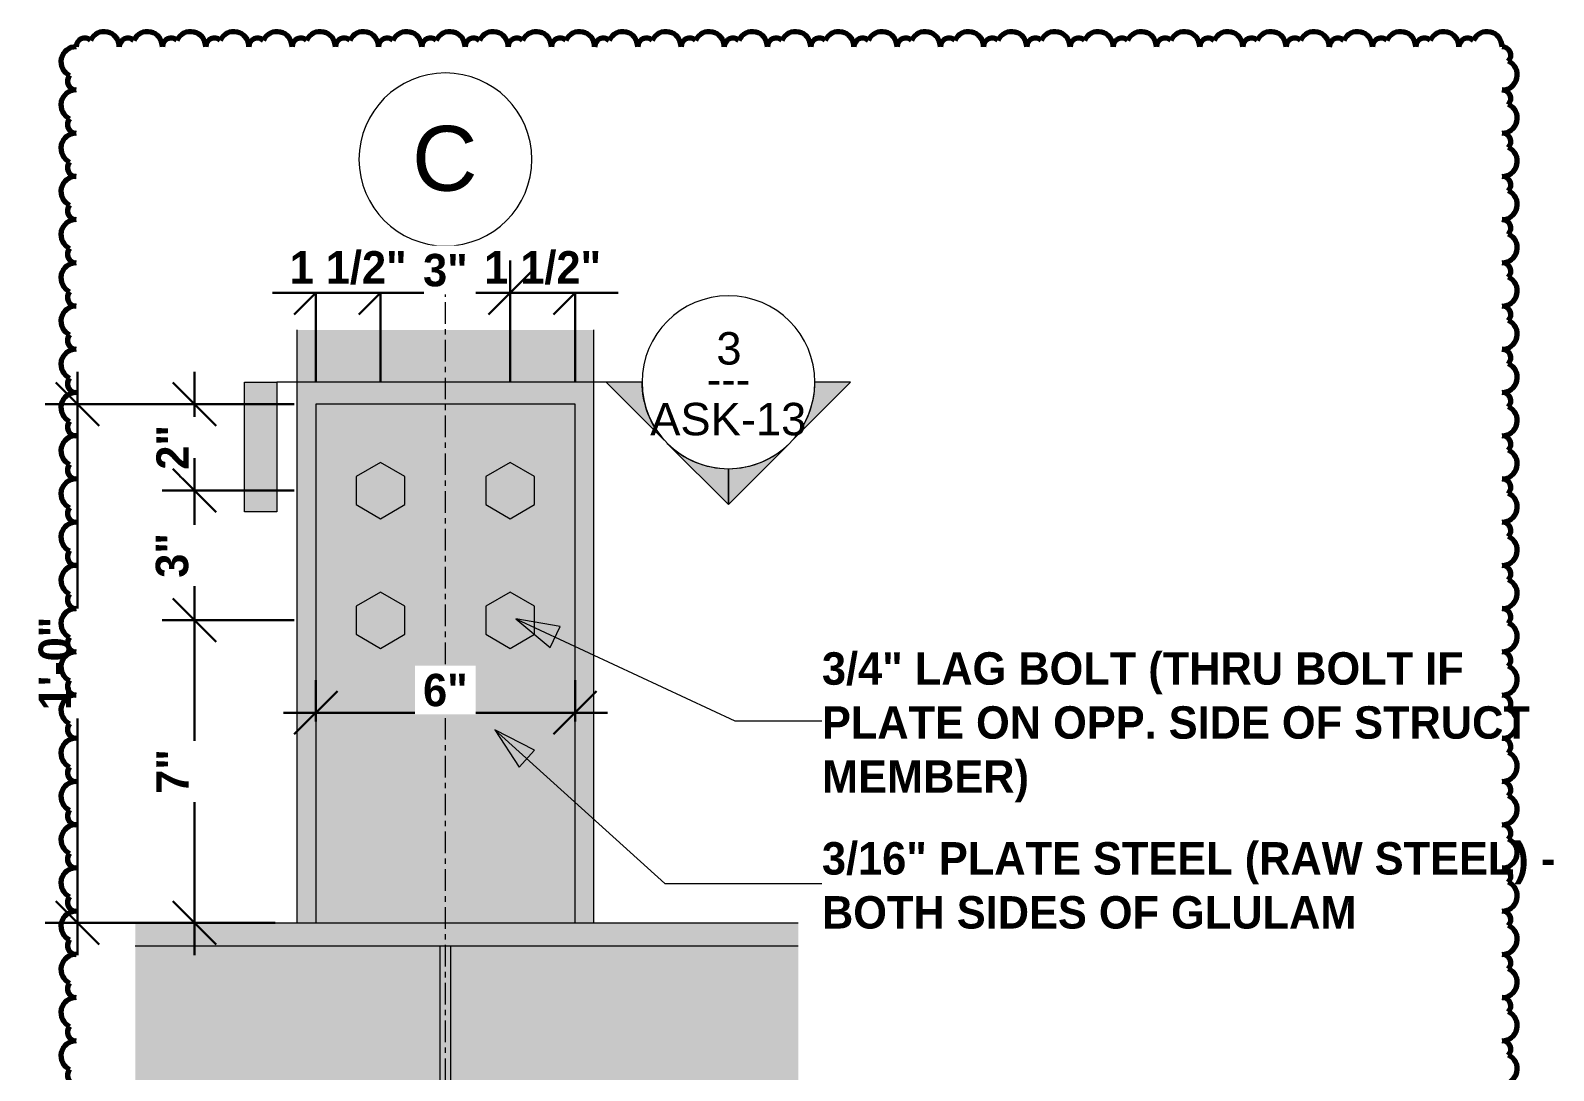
# Model space of a CAD drawing. Header units: inches. Extents: x 8394 to 8867, y -112 to 4471.
# Drawn here: x 8770.32 to 8805.56, y 12.71 to 36.77 of the extents above; entities that cross this region are included whole.
import ezdxf

# ---------------------------------------------------------------- set-up
doc = ezdxf.new("R2010")
doc.units = ezdxf.units.IN
doc.header["$MEASUREMENT"] = 0
doc.linetypes.add('Grid Line 1_2_', pattern=[0.875, 0.5, -0.125, 0.125, -0.125])
for name, color, linetype, lineweight in [('A-ANNO-DIMS-1', 211, 'Continuous', 30), ('A-GENM', 5, 'Continuous', 9), ('G-ANNO-REVC', 71, 'Continuous', 70), ('G-ANNO-SYMB', 111, 'Continuous', 9), ('G-ANNO-TEXT', 231, 'Continuous', 9), ('S-BEAM', 12, 'Continuous', 9), ('S-BEAM-2', 63, 'Continuous', 9), ('S-COLS', 52, 'Continuous', 9), ('S-COLS-1', 22, 'Continuous', 9), ('S-FSTN', 2, 'Continuous', 9), ('S-GRID-1', 1, 'Grid Line 1_2_', 9), ('S-GRID-IDEN', 1, 'Continuous', 9)]:
    doc.layers.add(name, color=color, linetype=linetype, lineweight=lineweight)
doc.styles.add('Arial_2', font='arial.ttf', dxfattribs={"height": 1.5})
doc.styles.add('Arial_3', font='arial.ttf', dxfattribs={"height": 0.75})
doc.styles.add('Century Gothic_1', font='ufonts.com_century-gothic.ttf', dxfattribs={"height": 0.75})
doc.styles.add('Century Gothic_B_1', font='GOTHICB.TTF', dxfattribs={"height": 0.75})
doc.dimstyles.new('OD__1_16__Tol___1', dxfattribs={"dimscale": 12, "dimtxt": 0.783126, "dimasz": 0.083333, "dimexe": 0.0625, "dimexo": 0.041667, "dimgap": 0.010417, "dimtad": 1, "dimdec": 4, "dimrnd": 0.0625, "dimzin": 3, "dimdsep": 46, "dimlunit": 4, "dimtxsty": 'Century Gothic_B_1', "dimblk1": 'OBLIQUE', "dimblk2": 'OBLIQUE', "dimsah": 1, "dimcen": 0.09, "dimdle": 0.0625, "dimazin": 0, "dimtfac": 1, "dimtdec": 4, "dimtix": 1, "dimtmove": 0, "dimatfit": 3, "dimfxl": 1, "dimtvp": 1, "dimtfill": 1, "dimfrac": 2, "dimtolj": 1, "dimtzin": 0, "dimlwd": 30, "dimlwe": 30, "dimarcsym": 2})

# ---------------------------------------------------------------- blocks, each defined once
blk = doc.blocks.new('W-Wide Flange - W10X39-2380522-STEEL CONNECTION PLATES - ELEVATION')
at = {"layer": 'S-BEAM-2'}
for points in [[(8431.132, 15.595), (8442.733, 15.595), (8442.733, 16.125), (8427.394, 16.125), (8427.394, 15.595)], [(8427.394, 6.205), (8442.733, 6.205), (8442.733, 6.735), (8427.394, 6.735)]]:
    blk.add_hatch(color=256, dxfattribs=at).paths.add_polyline_path(points, flags=0)
h = blk.add_hatch(color=256, dxfattribs=at)
h.paths.add_polyline_path([(8442.733, 6.735), (8442.733, 15.595), (8434.694, 15.595), (8434.694, 6.735), (8438.007, 6.735)], flags=0)
h.paths.add_polyline_path([(8431.132, 6.735), (8434.444, 6.735), (8434.444, 15.595), (8427.394, 15.595), (8427.394, 6.735)], flags=0)
at = {"layer": 'S-BEAM'}
for p, q in [((8427.394, 16.125), (8442.733, 16.125)), ((8427.394, 15.595), (8442.733, 15.595)), ((8427.394, 6.735), (8442.733, 6.735)), ((8427.394, 6.205), (8442.733, 6.205))]:
    blk.add_line(p, q, dxfattribs=at)
blk = doc.blocks.new('Structural Connections 1 - Structural Connections 1-2391324-STEEL CONNECTION PLATES - ELEVATION')
at = {"layer": 'S-FSTN'}
blk.add_hatch(color=256, dxfattribs=at).paths.add_polyline_path([(8434.444, 6.735), (8434.694, 6.735), (8434.694, 15.595), (8434.444, 15.595), (8434.444, 12.507)], flags=0)
for p, q in [((8434.444, 15.595), (8434.444, 6.735)), ((8434.694, 6.735), (8434.694, 15.595))]:
    blk.add_line(p, q, dxfattribs=at)
blk = doc.blocks.new('051200 - Structural Steel Framing - Shear Tab - 3-2402153-STEEL CONNECTION PLATES - ELEVATION')
at = {"layer": 'A-GENM'}
for points in [[(8433.069, 25.475), (8433.632, 25.8), (8433.632, 26.45), (8433.069, 26.775), (8432.507, 26.45), (8432.507, 25.8), (8433.014, 25.508)], [(8436.069, 25.475), (8436.632, 25.8), (8436.632, 26.45), (8436.069, 26.775), (8435.507, 26.45), (8435.507, 25.8), (8436.014, 25.508)], [(8433.069, 22.475), (8433.632, 22.8), (8433.632, 23.45), (8433.069, 23.775), (8432.507, 23.45), (8432.507, 22.8)], [(8436.069, 22.475), (8436.632, 22.8), (8436.632, 23.45), (8436.069, 23.775), (8435.507, 23.45), (8435.507, 22.8)]]:
    blk.add_hatch(color=256, dxfattribs=at).paths.add_polyline_path(points, flags=0)
at = {"layer": 'S-FSTN'}
h = blk.add_hatch(color=256, dxfattribs=at)
h.paths.add_polyline_path([(8437.569, 16.125), (8437.569, 28.125), (8431.569, 28.125), (8431.569, 16.125)], flags=0)
h.paths.add_polyline_path([(8433.069, 22.475), (8432.507, 22.8), (8432.507, 23.45), (8433.069, 23.775), (8433.632, 23.45), (8433.632, 22.8)], flags=0)
h.paths.add_polyline_path([(8436.069, 22.475), (8435.507, 22.8), (8435.507, 23.45), (8436.069, 23.775), (8436.632, 23.45), (8436.632, 22.8)], flags=0)
h.paths.add_polyline_path([(8433.069, 25.475), (8432.507, 25.8), (8432.507, 26.45), (8433.069, 26.775), (8433.632, 26.45), (8433.632, 25.8), (8433.125, 25.508)], flags=0)
h.paths.add_polyline_path([(8436.069, 25.475), (8435.507, 25.8), (8435.507, 26.45), (8436.069, 26.775), (8436.632, 26.45), (8436.632, 25.8), (8436.125, 25.508)], flags=0)
at = {"layer": 'A-GENM'}
for p, q in [((8433.069, 26.775), (8432.507, 26.45)), ((8432.507, 26.45), (8432.507, 25.8)), ((8433.632, 26.45), (8433.069, 26.775)), ((8433.632, 25.8), (8433.632, 26.45)), ((8436.069, 26.775), (8435.507, 26.45)), ((8435.507, 26.45), (8435.507, 25.8)), ((8436.632, 26.45), (8436.069, 26.775)), ((8436.632, 25.8), (8436.632, 26.45)), ((8432.507, 25.8), (8433.069, 25.475)), ((8433.069, 25.475), (8433.632, 25.8)), ((8435.507, 25.8), (8436.069, 25.475)), ((8436.069, 25.475), (8436.632, 25.8)), ((8433.069, 23.775), (8432.507, 23.45)), ((8433.632, 23.45), (8433.069, 23.775)), ((8436.069, 23.775), (8435.507, 23.45)), ((8436.632, 23.45), (8436.069, 23.775)), ((8432.507, 23.45), (8432.507, 22.8)), ((8433.632, 22.8), (8433.632, 23.45)), ((8435.507, 23.45), (8435.507, 22.8)), ((8436.632, 22.8), (8436.632, 23.45)), ((8432.507, 22.8), (8433.069, 22.475)), ((8433.069, 22.475), (8433.632, 22.8)), ((8435.507, 22.8), (8436.069, 22.475)), ((8436.069, 22.475), (8436.632, 22.8))]:
    blk.add_line(p, q, dxfattribs=at)
at = {"layer": 'S-FSTN'}
for p, q in [((8431.569, 28.125), (8431.569, 16.125)), ((8437.569, 28.125), (8431.569, 28.125)), ((8437.569, 16.125), (8437.569, 28.125))]:
    blk.add_line(p, q, dxfattribs=at)
blk = doc.blocks.new('Grid - Grid Head - Circle-50561-STEEL CONNECTION PLATES - ELEVATION')
at = {"layer": 'S-GRID-IDEN'}
for start, end in [(0, 180), (180, 360)]:
    blk.add_arc((8434.569, 33.789), 2, start, end, dxfattribs=at)
blk = doc.blocks.new('Section - 3_32_ x 3_8_-54337-STEEL CONNECTION PLATES - ELEVATION')
at = {"layer": 'G-ANNO-SYMB'}
blk.add_hatch(color=256, dxfattribs=at).paths.add_polyline_path([(8430.67, 25.632), (8430.67, 28.632), (8429.92, 28.632), (8429.92, 25.632)], flags=0)
for p, q in [((8429.92, 25.632), (8429.92, 28.632)), ((8429.92, 28.632), (8430.67, 28.632)), ((8430.67, 28.632), (8430.67, 25.632)), ((8430.67, 25.632), (8429.92, 25.632))]:
    blk.add_line(p, q, dxfattribs=at)
blk = doc.blocks.new('Section - Section Head - Filled-22785-STEEL CONNECTION PLATES - ELEVATION')
at = {"layer": 'G-ANNO-SYMB'}
h = blk.add_hatch(color=256, dxfattribs=at)
edge = h.paths.add_edge_path(flags=0)
edge.add_line((8439.63, 27.29), (8438.288, 28.632))
edge.add_line((8438.288, 28.632), (8439.114, 28.632))
edge.add_arc((8441.117, 28.632), 2.003, 180, 222.0784)
h = blk.add_hatch(color=256, dxfattribs=at)
edge = h.paths.add_edge_path(flags=0)
edge.add_arc((8441.117, 28.632), 2.003, 317.9216, 360)
edge.add_line((8443.119, 28.632), (8443.945, 28.632))
edge.add_line((8443.945, 28.632), (8442.603, 27.29))
h = blk.add_hatch(color=256, dxfattribs=at)
edge = h.paths.add_edge_path(flags=0)
edge.add_arc((8441.117, 28.632), 2, 225, 270)
edge.add_line((8441.117, 26.632), (8441.117, 25.804))
edge.add_line((8441.117, 25.804), (8439.702, 27.218))
h = blk.add_hatch(color=256, dxfattribs=at)
edge = h.paths.add_edge_path(flags=0)
edge.add_line((8442.531, 27.218), (8441.117, 25.804))
edge.add_line((8441.117, 25.804), (8441.117, 26.632))
edge.add_arc((8441.117, 28.632), 2, 270, 315)
for p, q in [((8439.114, 28.632), (8438.288, 28.632)), ((8438.288, 28.632), (8439.63, 27.29)), ((8442.603, 27.29), (8443.945, 28.632)), ((8443.945, 28.632), (8443.119, 28.632)), ((8439.702, 27.218), (8441.117, 25.804)), ((8441.117, 25.804), (8442.531, 27.218)), ((8441.117, 26.632), (8441.117, 25.804)), ((8441.117, 25.804), (8441.117, 26.632))]:
    blk.add_line(p, q, dxfattribs=at)
for centre, radius, start, end in [((8441.119, 28.632), 2, 360, 180), ((8441.117, 28.632), 2.003, 180, 222.0784), ((8441.119, 28.632), 2, 180, 360), ((8441.117, 28.632), 2.003, 317.9216, 360), ((8441.117, 28.632), 2, 225, 270), ((8441.117, 28.632), 2, 270, 315)]:
    blk.add_arc(centre, radius, start, end, dxfattribs=at)
blk = doc.blocks.new('_Oblique')
at = {"color": 0, "linetype": 'ByBlock', "lineweight": -2}
blk.add_line((-0.5, -0.5), (0.5, 0.5), dxfattribs=at)
blk = doc.blocks.new('DIMBLOCK7-STEEL CONNECTION PLATES - ELEVATION')
at = {"layer": 'A-ANNO-DIMS-1', "color": 0, "lineweight": 30, "transparency": 16777216}
for p, q in [((8774.113, 28.875), (8774.113, 25.375)), ((8776.417, 28.125), (8773.363, 28.125)), ((8776.417, 26.125), (8773.363, 26.125))]:
    blk.add_line(p, q, dxfattribs=at)
at = {"layer": 'Defpoints', "color": 0, "transparency": 16777216}
for p in [(8776.917, 28.125), (8774.113, 26.125), (8776.917, 26.125)]:
    blk.add_point(p, dxfattribs=at)
at = {"layer": 'A-ANNO-DIMS-1', "color": 0, "lineweight": 30, "transparency": 16777216}
for p, rotation in [((8774.113, 28.125), 90), ((8774.113, 26.125), 270)]:
    blk.add_blockref('_Oblique', p, dxfattribs=dict(at, rotation=rotation))
at = {"layer": 'A-ANNO-DIMS-1', "color": 0, "transparency": 16777216, "insert": (8773.604, 27.125), "char_height": 0.75, "attachment_point": 5, "rotation": 90, "style": 'Century Gothic_B_1', "bg_fill": 3, "box_fill_scale": 1.25, "bg_fill_color": 256, "bg_fill_true_color": 13158600, "bg_fill_transparency": 0}
blk.add_mtext('\\A1;2"', dxfattribs=at)
blk = doc.blocks.new('DIMBLOCK8-STEEL CONNECTION PLATES - ELEVATION')
at = {"layer": 'A-ANNO-DIMS-1', "color": 0, "lineweight": 30, "transparency": 16777216}
for p, q in [((8774.113, 26.875), (8774.113, 22.375)), ((8776.417, 26.125), (8773.363, 26.125)), ((8776.417, 23.125), (8773.363, 23.125))]:
    blk.add_line(p, q, dxfattribs=at)
at = {"layer": 'Defpoints', "color": 0, "transparency": 16777216}
for p in [(8776.917, 26.125), (8774.113, 23.125), (8776.917, 23.125)]:
    blk.add_point(p, dxfattribs=at)
at = {"layer": 'A-ANNO-DIMS-1', "color": 0, "lineweight": 30, "transparency": 16777216}
for p, rotation in [((8774.113, 26.125), 90), ((8774.113, 23.125), 270)]:
    blk.add_blockref('_Oblique', p, dxfattribs=dict(at, rotation=rotation))
at = {"layer": 'A-ANNO-DIMS-1', "color": 0, "transparency": 16777216, "insert": (8773.595, 24.625), "char_height": 0.75, "attachment_point": 5, "rotation": 90, "style": 'Century Gothic_B_1', "bg_fill": 3, "box_fill_scale": 1.25, "bg_fill_color": 256, "bg_fill_true_color": 13158600, "bg_fill_transparency": 0}
blk.add_mtext('\\A1;3"', dxfattribs=at)
blk = doc.blocks.new('DIMBLOCK9-STEEL CONNECTION PLATES - ELEVATION')
at = {"layer": 'A-ANNO-DIMS-1', "color": 0, "lineweight": 30, "transparency": 16777216}
for p, q in [((8774.113, 23.875), (8774.113, 15.375)), ((8776.417, 23.125), (8773.363, 23.125)), ((8775.98, 16.125), (8773.363, 16.125))]:
    blk.add_line(p, q, dxfattribs=at)
at = {"layer": 'Defpoints', "color": 0, "transparency": 16777216}
for p in [(8776.917, 23.125), (8774.113, 16.125), (8776.48, 16.125)]:
    blk.add_point(p, dxfattribs=at)
at = {"layer": 'A-ANNO-DIMS-1', "color": 0, "lineweight": 30, "transparency": 16777216}
for p, rotation in [((8774.113, 23.125), 90), ((8774.113, 16.125), 270)]:
    blk.add_blockref('_Oblique', p, dxfattribs=dict(at, rotation=rotation))
at = {"layer": 'A-ANNO-DIMS-1', "color": 0, "transparency": 16777216, "insert": (8773.604, 19.625), "char_height": 0.75, "attachment_point": 5, "rotation": 90, "style": 'Century Gothic_B_1', "bg_fill": 3, "box_fill_scale": 1.25, "bg_fill_color": 256, "bg_fill_true_color": 13158600, "bg_fill_transparency": 0}
blk.add_mtext('\\A1;7"', dxfattribs=at)
blk = doc.blocks.new('DIMBLOCK10-STEEL CONNECTION PLATES - ELEVATION')
at = {"layer": 'A-ANNO-DIMS-1', "color": 0, "lineweight": 30, "transparency": 16777216}
for p, q in [((8771.402, 28.875), (8771.402, 15.375)), ((8776.417, 28.125), (8770.652, 28.125)), ((8775.98, 16.125), (8770.652, 16.125))]:
    blk.add_line(p, q, dxfattribs=at)
at = {"layer": 'Defpoints', "color": 0, "transparency": 16777216}
for p in [(8776.917, 28.125), (8771.402, 16.125), (8776.48, 16.125)]:
    blk.add_point(p, dxfattribs=at)
at = {"layer": 'A-ANNO-DIMS-1', "color": 0, "lineweight": 30, "transparency": 16777216}
for p, rotation in [((8771.402, 28.125), 90), ((8771.402, 16.125), 270)]:
    blk.add_blockref('_Oblique', p, dxfattribs=dict(at, rotation=rotation))
at = {"layer": 'A-ANNO-DIMS-1', "color": 0, "transparency": 16777216, "insert": (8770.883, 22.125), "char_height": 0.75, "attachment_point": 5, "rotation": 90, "style": 'Century Gothic_B_1', "bg_fill": 3, "box_fill_scale": 1.25, "bg_fill_color": 256, "bg_fill_true_color": 13158600, "bg_fill_transparency": 0}
blk.add_mtext('\\A1;1\'-0"', dxfattribs=at)
blk = doc.blocks.new('DIMBLOCK11-STEEL CONNECTION PLATES - ELEVATION')
at = {"layer": 'A-ANNO-DIMS-1', "color": 0, "lineweight": 30, "transparency": 16777216}
for p, q in [((8781.417, 28.625), (8781.417, 31.452)), ((8782.917, 28.625), (8782.917, 31.452)), ((8781.417, 30.702), (8780.417, 30.702)), ((8782.917, 30.702), (8781.417, 30.702)), ((8782.917, 30.702), (8783.917, 30.702))]:
    blk.add_line(p, q, dxfattribs=at)
at = {"layer": 'Defpoints', "color": 0, "transparency": 16777216}
for p in [(8781.417, 28.125), (8782.917, 28.125)]:
    blk.add_point(p, dxfattribs=at)
at = {"layer": 'A-ANNO-DIMS-1', "color": 0, "lineweight": 30, "transparency": 16777216}
blk.add_blockref('_Oblique', (8781.417, 30.702), dxfattribs=at)
at = {"layer": 'A-ANNO-DIMS-1', "color": 0, "lineweight": 30, "transparency": 16777216, "rotation": 180}
blk.add_blockref('_Oblique', (8782.917, 30.702), dxfattribs=at)
at = {"layer": 'A-ANNO-DIMS-1', "color": 0, "transparency": 16777216, "insert": (8782.167, 31.279), "char_height": 0.75, "attachment_point": 5, "style": 'Century Gothic_B_1', "bg_fill": 3, "box_fill_scale": 1.25, "bg_fill_color": 256, "bg_fill_true_color": 13158600, "bg_fill_transparency": 0}
blk.add_mtext('\\A1;1 1/2"', dxfattribs=at)
at = {"layer": 'Defpoints', "color": 0, "transparency": 16777216}
blk.add_point((8781.417, 30.702), dxfattribs=at)
blk = doc.blocks.new('DIMBLOCK12-STEEL CONNECTION PLATES - ELEVATION')
at = {"layer": 'A-ANNO-DIMS-1', "color": 0, "lineweight": 30, "transparency": 16777216}
for p, q in [((8778.417, 28.625), (8778.417, 31.452)), ((8781.417, 28.625), (8781.417, 31.452)), ((8782.167, 30.702), (8777.667, 30.702))]:
    blk.add_line(p, q, dxfattribs=at)
at = {"layer": 'Defpoints', "color": 0, "transparency": 16777216}
for p in [(8778.417, 30.702), (8778.417, 28.125), (8781.417, 28.125)]:
    blk.add_point(p, dxfattribs=at)
at = {"layer": 'A-ANNO-DIMS-1', "color": 0, "lineweight": 30, "transparency": 16777216, "rotation": 180}
blk.add_blockref('_Oblique', (8778.417, 30.702), dxfattribs=at)
at = {"layer": 'A-ANNO-DIMS-1', "color": 0, "lineweight": 30, "transparency": 16777216}
blk.add_blockref('_Oblique', (8781.417, 30.702), dxfattribs=at)
at = {"layer": 'A-ANNO-DIMS-1', "color": 0, "transparency": 16777216, "insert": (8779.917, 31.221), "char_height": 0.75, "attachment_point": 5, "style": 'Century Gothic_B_1', "bg_fill": 3, "box_fill_scale": 1.25, "bg_fill_color": 256, "bg_fill_true_color": 13158600, "bg_fill_transparency": 0}
blk.add_mtext('\\A1;3"', dxfattribs=at)
blk = doc.blocks.new('DIMBLOCK13-STEEL CONNECTION PLATES - ELEVATION')
at = {"layer": 'A-ANNO-DIMS-1', "color": 0, "lineweight": 30, "transparency": 16777216}
for p, q in [((8776.917, 28.625), (8776.917, 31.452)), ((8778.417, 28.625), (8778.417, 31.452)), ((8776.917, 30.702), (8775.917, 30.702)), ((8778.417, 30.702), (8776.917, 30.702)), ((8778.417, 30.702), (8779.417, 30.702))]:
    blk.add_line(p, q, dxfattribs=at)
at = {"layer": 'Defpoints', "color": 0, "transparency": 16777216}
for p in [(8776.917, 28.125), (8778.417, 28.125)]:
    blk.add_point(p, dxfattribs=at)
at = {"layer": 'A-ANNO-DIMS-1', "color": 0, "lineweight": 30, "transparency": 16777216}
blk.add_blockref('_Oblique', (8776.917, 30.702), dxfattribs=at)
at = {"layer": 'A-ANNO-DIMS-1', "color": 0, "lineweight": 30, "transparency": 16777216, "rotation": 180}
blk.add_blockref('_Oblique', (8778.417, 30.702), dxfattribs=at)
at = {"layer": 'A-ANNO-DIMS-1', "color": 0, "transparency": 16777216, "insert": (8777.667, 31.279), "char_height": 0.75, "attachment_point": 5, "style": 'Century Gothic_B_1', "bg_fill": 3, "box_fill_scale": 1.25, "bg_fill_color": 256, "bg_fill_true_color": 13158600, "bg_fill_transparency": 0}
blk.add_mtext('\\A1;1 1/2"', dxfattribs=at)
at = {"layer": 'Defpoints', "color": 0, "transparency": 16777216}
blk.add_point((8776.917, 30.702), dxfattribs=at)
blk = doc.blocks.new('DIMBLOCK14-STEEL CONNECTION PLATES - ELEVATION')
at = {"layer": 'A-ANNO-DIMS-1', "color": 0, "lineweight": 30, "transparency": 16777216}
for p, q in [((8776.917, 20.779), (8776.917, 21.736)), ((8782.917, 20.779), (8782.917, 21.736)), ((8783.667, 20.986), (8776.167, 20.986))]:
    blk.add_line(p, q, dxfattribs=at)
at = {"layer": 'Defpoints', "color": 0, "transparency": 16777216}
for p in [(8776.917, 20.986), (8776.917, 20.279), (8782.917, 20.279)]:
    blk.add_point(p, dxfattribs=at)
at = {"layer": 'A-ANNO-DIMS-1', "color": 0, "lineweight": 30, "transparency": 16777216, "rotation": 180}
blk.add_blockref('_Oblique', (8776.917, 20.986), dxfattribs=at)
at = {"layer": 'A-ANNO-DIMS-1', "color": 0, "lineweight": 30, "transparency": 16777216}
blk.add_blockref('_Oblique', (8782.917, 20.986), dxfattribs=at)
at = {"layer": 'A-ANNO-DIMS-1', "color": 0, "transparency": 16777216, "insert": (8779.917, 21.505), "char_height": 0.75, "attachment_point": 5, "style": 'Century Gothic_B_1', "bg_fill": 3, "box_fill_scale": 1.25, "bg_fill_color": 256, "bg_fill_true_color": 13158600, "bg_fill_transparency": 0}
blk.add_mtext('\\A1;6"', dxfattribs=at)
blk = doc.blocks.new('Family - ___-2402811-STEEL CONNECTION PLATES - ELEVATION')
at = {"layer": 'G-ANNO-REVC'}
for centre, radius, start, end in [((8426.673, 36.394), 0.35, 0, 154.7912), ((8427.673, 36.394), 0.35, 0, 154.7912), ((8428.673, 36.394), 0.35, 0, 154.7912), ((8429.673, 36.394), 0.35, 0, 154.7912), ((8430.673, 36.394), 0.35, 0, 154.7912), ((8431.673, 36.394), 0.35, 0, 154.7912), ((8432.673, 36.394), 0.35, 0, 154.7912), ((8433.673, 36.394), 0.35, 0, 154.7912), ((8434.673, 36.394), 0.35, 0, 154.7912), ((8435.673, 36.394), 0.35, 0, 154.7912), ((8436.673, 36.394), 0.35, 0, 154.7912), ((8437.673, 36.394), 0.35, 0, 154.7912), ((8438.673, 36.394), 0.35, 0, 154.7912), ((8439.673, 36.394), 0.35, 0, 154.7912), ((8440.673, 36.394), 0.35, 0, 154.7912), ((8441.673, 36.394), 0.35, 0, 154.7912), ((8442.673, 36.394), 0.35, 0, 154.7912), ((8443.673, 36.394), 0.35, 0, 154.7912), ((8444.673, 36.394), 0.35, 0, 154.7912), ((8445.673, 36.394), 0.35, 0, 154.7912), ((8446.673, 36.394), 0.35, 0, 154.7912), ((8447.673, 36.394), 0.35, 0, 154.7912), ((8448.673, 36.394), 0.35, 0, 154.7912), ((8449.673, 36.394), 0.35, 0, 154.7912), ((8450.673, 36.394), 0.35, 0, 154.7912), ((8451.673, 36.394), 0.35, 0, 154.7912), ((8452.673, 36.394), 0.35, 0, 154.7912), ((8453.673, 36.394), 0.35, 0, 154.7912), ((8454.673, 36.394), 0.35, 0, 154.7912), ((8455.673, 36.394), 0.35, 0, 154.7912), ((8456.673, 36.394), 0.35, 0, 154.7912), ((8457.673, 36.394), 0.35, 0, 154.7912), ((8458.673, 36.394), 0.35, 0, 154.7912), ((8426.023, 36.044), 0.35, 90, 244.7912), ((8426.223, 36.394), 0.2, 48.1897, 180), ((8427.223, 36.394), 0.2, 48.1897, 180), ((8428.223, 36.394), 0.2, 48.1897, 180), ((8429.223, 36.394), 0.2, 48.1897, 180), ((8430.223, 36.394), 0.2, 48.1897, 180), ((8431.223, 36.394), 0.2, 48.1897, 180), ((8432.223, 36.394), 0.2, 48.1897, 180), ((8433.223, 36.394), 0.2, 48.1897, 180), ((8434.223, 36.394), 0.2, 48.1897, 180), ((8435.223, 36.394), 0.2, 48.1897, 180), ((8436.223, 36.394), 0.2, 48.1897, 180), ((8437.223, 36.394), 0.2, 48.1897, 180), ((8438.223, 36.394), 0.2, 48.1897, 180), ((8439.223, 36.394), 0.2, 48.1897, 180), ((8440.223, 36.394), 0.2, 48.1897, 180), ((8441.223, 36.394), 0.2, 48.1897, 180), ((8442.223, 36.394), 0.2, 48.1897, 180), ((8443.223, 36.394), 0.2, 48.1897, 180), ((8444.223, 36.394), 0.2, 48.1897, 180), ((8445.223, 36.394), 0.2, 48.1897, 180), ((8446.223, 36.394), 0.2, 48.1897, 180), ((8447.223, 36.394), 0.2, 48.1897, 180), ((8448.223, 36.394), 0.2, 48.1897, 180), ((8449.223, 36.394), 0.2, 48.1897, 180), ((8450.223, 36.394), 0.2, 48.1897, 180), ((8451.223, 36.394), 0.2, 48.1897, 180), ((8452.223, 36.394), 0.2, 48.1897, 180), ((8453.223, 36.394), 0.2, 48.1897, 180), ((8454.223, 36.394), 0.2, 48.1897, 180), ((8455.223, 36.394), 0.2, 48.1897, 180), ((8456.223, 36.394), 0.2, 48.1897, 180), ((8457.223, 36.394), 0.2, 48.1897, 180), ((8458.223, 36.394), 0.2, 48.1897, 180), ((8459.023, 36.194), 0.2, 318.1897, 90), ((8459.023, 35.744), 0.35, 270, 64.7912), ((8426.023, 35.594), 0.2, 138.1897, 270), ((8426.023, 35.044), 0.35, 90, 244.7912), ((8459.023, 35.194), 0.2, 318.1897, 90), ((8459.023, 34.744), 0.35, 270, 64.7912), ((8426.023, 34.594), 0.2, 138.1897, 270), ((8426.023, 34.044), 0.35, 90, 244.7912), ((8459.023, 34.194), 0.2, 318.1897, 90), ((8459.023, 33.744), 0.35, 270, 64.7912), ((8426.023, 33.594), 0.2, 138.1897, 270), ((8426.023, 33.044), 0.35, 90, 244.7912), ((8459.023, 33.194), 0.2, 318.1897, 90), ((8459.023, 32.744), 0.35, 270, 64.7912), ((8426.023, 32.594), 0.2, 138.1897, 270), ((8426.023, 32.044), 0.35, 90, 244.7912), ((8459.023, 32.194), 0.2, 318.1897, 90), ((8426.023, 31.594), 0.2, 138.1897, 270), ((8459.023, 31.744), 0.35, 270, 64.7912), ((8426.023, 31.044), 0.35, 90, 244.7912), ((8459.023, 31.194), 0.2, 318.1897, 90), ((8459.023, 30.744), 0.35, 270, 64.7912), ((8426.023, 30.594), 0.2, 138.1897, 270), ((8426.023, 30.044), 0.35, 90, 244.7912), ((8459.023, 30.194), 0.2, 318.1897, 90), ((8459.023, 29.744), 0.35, 270, 64.7912), ((8426.023, 29.594), 0.2, 138.1897, 270), ((8426.023, 29.044), 0.35, 90, 244.7912), ((8459.023, 29.194), 0.2, 318.1897, 90), ((8459.023, 28.744), 0.35, 270, 64.7912), ((8426.023, 28.594), 0.2, 138.1897, 270), ((8426.023, 28.044), 0.35, 90, 244.7912), ((8459.023, 28.194), 0.2, 318.1897, 90), ((8459.023, 27.744), 0.35, 270, 64.7912), ((8426.023, 27.594), 0.2, 138.1897, 270), ((8426.023, 27.044), 0.35, 90, 244.7912), ((8459.023, 27.194), 0.2, 318.1897, 90), ((8459.023, 26.744), 0.35, 270, 64.7912), ((8426.023, 26.594), 0.2, 138.1897, 270), ((8426.023, 26.044), 0.35, 90, 244.7912), ((8459.023, 26.194), 0.2, 318.1897, 90), ((8459.023, 25.744), 0.35, 270, 64.7912), ((8426.023, 25.044), 0.35, 90, 244.7912), ((8426.023, 25.594), 0.2, 138.1897, 270), ((8459.023, 25.194), 0.2, 318.1897, 90), ((8459.023, 24.744), 0.35, 270, 64.7912), ((8426.023, 24.594), 0.2, 138.1897, 270), ((8426.023, 24.044), 0.35, 90, 244.7912), ((8459.023, 24.194), 0.2, 318.1897, 90), ((8459.023, 23.744), 0.35, 270, 64.7912), ((8426.023, 23.594), 0.2, 138.1897, 270), ((8426.023, 23.044), 0.35, 90, 244.7912), ((8459.023, 23.194), 0.2, 318.1897, 90), ((8459.023, 22.744), 0.35, 270, 64.7912), ((8426.023, 22.594), 0.2, 138.1897, 270), ((8426.023, 22.044), 0.35, 90, 244.7912), ((8459.023, 22.194), 0.2, 318.1897, 90), ((8459.023, 21.744), 0.35, 270, 64.7912), ((8426.023, 21.594), 0.2, 138.1897, 270), ((8426.023, 21.044), 0.35, 90, 244.7912), ((8459.023, 21.194), 0.2, 318.1897, 90), ((8459.023, 20.744), 0.35, 270, 64.7912), ((8426.023, 20.594), 0.2, 138.1897, 270), ((8426.023, 20.044), 0.35, 90, 244.7912), ((8459.023, 20.194), 0.2, 318.1897, 90), ((8459.023, 19.744), 0.35, 270, 64.7912), ((8426.023, 19.044), 0.35, 90, 244.7912), ((8426.023, 19.594), 0.2, 138.1897, 270), ((8459.023, 19.194), 0.2, 318.1897, 90), ((8459.023, 18.744), 0.35, 270, 64.7912), ((8426.023, 18.594), 0.2, 138.1897, 270), ((8426.023, 18.044), 0.35, 90, 244.7912), ((8459.023, 18.194), 0.2, 318.1897, 90), ((8459.023, 17.744), 0.35, 270, 64.7912), ((8426.023, 17.594), 0.2, 138.1897, 270), ((8426.023, 17.044), 0.35, 90, 244.7912), ((8459.023, 17.194), 0.2, 318.1897, 90), ((8459.023, 16.744), 0.35, 270, 64.7912), ((8426.023, 16.594), 0.2, 138.1897, 270), ((8426.023, 16.044), 0.35, 90, 244.7912), ((8459.023, 16.194), 0.2, 318.1897, 90), ((8459.023, 15.744), 0.35, 270, 64.7912), ((8426.023, 15.594), 0.2, 138.1897, 270), ((8426.023, 15.044), 0.35, 90, 244.7912), ((8459.023, 15.194), 0.2, 318.1897, 90), ((8459.023, 14.744), 0.35, 270, 64.7912), ((8426.023, 14.594), 0.2, 138.1897, 270), ((8426.023, 14.044), 0.35, 90, 244.7912), ((8459.023, 14.194), 0.2, 318.1897, 90), ((8459.023, 13.744), 0.35, 270, 64.7912), ((8426.023, 13.044), 0.35, 90, 244.7912), ((8426.023, 13.594), 0.2, 138.1897, 270), ((8459.023, 13.194), 0.2, 318.1897, 90), ((8459.023, 12.744), 0.35, 270, 64.7912), ((8426.023, 12.594), 0.2, 138.1897, 270), ((8426.023, 12.044), 0.35, 90, 244.7912), ((8459.023, 12.194), 0.2, 318.1897, 90), ((8459.023, 11.744), 0.35, 270, 64.7912), ((8426.023, 11.594), 0.2, 138.1897, 270), ((8426.023, 11.044), 0.35, 90, 244.7912), ((8459.023, 11.194), 0.2, 318.1897, 90), ((8459.023, 10.744), 0.35, 270, 64.7912), ((8426.023, 10.594), 0.2, 138.1897, 270), ((8426.023, 10.044), 0.35, 90, 244.7912), ((8459.023, 10.194), 0.2, 318.1897, 90), ((8459.023, 9.744), 0.35, 270, 64.7912), ((8426.023, 9.594), 0.2, 138.1897, 270), ((8426.023, 9.044), 0.35, 90, 244.7912), ((8459.023, 9.194), 0.2, 318.1897, 90), ((8459.023, 8.744), 0.35, 270, 64.7912), ((8426.023, 8.594), 0.2, 138.1897, 270), ((8426.023, 8.044), 0.35, 90, 244.7912), ((8459.023, 8.194), 0.2, 318.1897, 90), ((8459.023, 7.744), 0.35, 270, 64.7912), ((8426.023, 7.594), 0.2, 138.1897, 270), ((8426.023, 7.044), 0.35, 90, 244.7912), ((8459.023, 7.194), 0.2, 318.1897, 90), ((8459.023, 6.744), 0.35, 270, 64.7912), ((8426.023, 6.594), 0.2, 138.1897, 270), ((8426.023, 6.044), 0.35, 90, 244.7912), ((8459.023, 6.194), 0.2, 318.1897, 90), ((8459.023, 5.744), 0.35, 270, 64.7912), ((8426.023, 5.594), 0.2, 138.1897, 270), ((8426.023, 5.044), 0.35, 90, 244.7912), ((8459.023, 5.194), 0.2, 318.1897, 90), ((8459.023, 4.744), 0.35, 270, 64.7912), ((8426.023, 4.594), 0.2, 138.1897, 270), ((8426.023, 4.044), 0.35, 90, 244.7912), ((8459.023, 4.194), 0.2, 318.1897, 90), ((8459.023, 3.744), 0.35, 270, 64.7912), ((8426.023, 3.594), 0.2, 138.1897, 270), ((8426.023, 3.044), 0.35, 90, 244.7912), ((8459.023, 3.194), 0.2, 318.1897, 90), ((8459.023, 2.744), 0.35, 270, 64.7912), ((8426.023, 2.594), 0.2, 138.1897, 270), ((8426.023, 2.044), 0.35, 90, 244.7912), ((8459.023, 2.194), 0.2, 318.1897, 90), ((8459.023, 1.744), 0.35, 270, 64.7912), ((8426.023, 1.594), 0.2, 138.1897, 270), ((8426.023, 1.044), 0.35, 90, 244.7912), ((8459.023, 1.194), 0.2, 318.1897, 90), ((8459.023, 0.744), 0.35, 270, 64.7912), ((8426.023, 0.594), 0.2, 138.1897, 270), ((8426.023, 0.044), 0.35, 90, 244.7912), ((8459.023, 0.194), 0.2, 318.1897, 90), ((8459.023, -0.256), 0.35, 270, 64.7912), ((8426.023, -0.406), 0.2, 138.1897, 270), ((8426.023, -0.956), 0.35, 90, 244.7912), ((8459.023, -0.806), 0.2, 318.1897, 90), ((8459.023, -1.256), 0.35, 270, 64.7912), ((8426.023, -1.406), 0.2, 138.1897, 270), ((8426.023, -1.956), 0.35, 90, 244.7912), ((8459.023, -1.806), 0.2, 318.1897, 90), ((8459.023, -2.256), 0.35, 270, 64.7912), ((8426.023, -2.406), 0.2, 138.1897, 270), ((8426.023, -2.956), 0.35, 90, 244.7912), ((8459.023, -2.806), 0.2, 318.1897, 90), ((8459.023, -3.256), 0.35, 270, 64.7912), ((8426.023, -3.406), 0.2, 138.1897, 270), ((8426.023, -3.956), 0.35, 90, 244.7912), ((8459.023, -3.806), 0.2, 318.1897, 90), ((8459.023, -4.256), 0.35, 270, 64.7912), ((8426.023, -4.406), 0.2, 138.1897, 270), ((8426.023, -4.956), 0.35, 90, 244.7912), ((8459.023, -4.806), 0.2, 318.1897, 90), ((8426.023, -5.406), 0.2, 138.1897, 270), ((8459.023, -5.256), 0.35, 270, 64.7912), ((8426.023, -5.956), 0.35, 90, 244.7912), ((8459.023, -5.806), 0.2, 318.1897, 90), ((8459.023, -6.256), 0.35, 270, 64.7912), ((8426.023, -6.406), 0.2, 138.1897, 270), ((8426.023, -6.956), 0.35, 90, 244.7912), ((8459.023, -6.806), 0.2, 318.1897, 90), ((8459.023, -7.256), 0.35, 270, 64.7912), ((8426.023, -7.406), 0.2, 138.1897, 270), ((8426.023, -7.956), 0.35, 90, 244.7912), ((8459.023, -7.806), 0.2, 318.1897, 90), ((8459.023, -8.256), 0.35, 270, 64.7912), ((8426.023, -8.406), 0.2, 138.1897, 270), ((8426.023, -8.956), 0.35, 90, 244.7912), ((8459.023, -8.806), 0.2, 318.1897, 90), ((8459.023, -9.256), 0.35, 270, 64.7912), ((8426.023, -9.406), 0.2, 138.1897, 270), ((8426.023, -9.956), 0.35, 90, 244.7912), ((8459.023, -9.806), 0.2, 318.1897, 90), ((8459.023, -10.256), 0.35, 270, 64.7912), ((8426.023, -10.406), 0.2, 138.1897, 270), ((8426.023, -10.956), 0.35, 90, 244.7912), ((8459.023, -10.806), 0.2, 318.1897, 90), ((8426.023, -11.406), 0.2, 138.1897, 270), ((8459.023, -11.256), 0.35, 270, 64.7912), ((8426.023, -11.956), 0.35, 90, 244.7912), ((8459.023, -11.806), 0.2, 318.1897, 90), ((8459.023, -12.256), 0.35, 270, 64.7912), ((8426.023, -12.406), 0.2, 138.1897, 270), ((8426.373, -12.606), 0.35, 180, 334.7912), ((8426.823, -12.606), 0.2, 228.1897, 0), ((8427.373, -12.606), 0.35, 180, 334.7912), ((8427.823, -12.606), 0.2, 228.1897, 0), ((8428.373, -12.606), 0.35, 180, 334.7912), ((8428.823, -12.606), 0.2, 228.1897, 0), ((8429.373, -12.606), 0.35, 180, 334.7912), ((8429.823, -12.606), 0.2, 228.1897, 0), ((8430.373, -12.606), 0.35, 180, 334.7912), ((8430.823, -12.606), 0.2, 228.1897, 0), ((8431.373, -12.606), 0.35, 180, 334.7912), ((8431.823, -12.606), 0.2, 228.1897, 0), ((8432.373, -12.606), 0.35, 180, 334.7912), ((8432.823, -12.606), 0.2, 228.1897, 0), ((8433.373, -12.606), 0.35, 180, 334.7912), ((8433.823, -12.606), 0.2, 228.1897, 0), ((8434.373, -12.606), 0.35, 180, 334.7912), ((8434.823, -12.606), 0.2, 228.1897, 0), ((8435.373, -12.606), 0.35, 180, 334.7912), ((8435.823, -12.606), 0.2, 228.1897, 0), ((8436.373, -12.606), 0.35, 180, 334.7912), ((8436.823, -12.606), 0.2, 228.1897, 0), ((8437.373, -12.606), 0.35, 180, 334.7912), ((8437.823, -12.606), 0.2, 228.1897, 0), ((8438.373, -12.606), 0.35, 180, 334.7912), ((8438.823, -12.606), 0.2, 228.1897, 0), ((8439.373, -12.606), 0.35, 180, 334.7912), ((8439.823, -12.606), 0.2, 228.1897, 0), ((8440.373, -12.606), 0.35, 180, 334.7912), ((8440.823, -12.606), 0.2, 228.1897, 0), ((8441.373, -12.606), 0.35, 180, 334.7912), ((8441.823, -12.606), 0.2, 228.1897, 0), ((8442.373, -12.606), 0.35, 180, 334.7912), ((8442.823, -12.606), 0.2, 228.1897, 0), ((8443.373, -12.606), 0.35, 180, 334.7912), ((8443.823, -12.606), 0.2, 228.1897, 0), ((8444.373, -12.606), 0.35, 180, 334.7912), ((8444.823, -12.606), 0.2, 228.1897, 0), ((8445.373, -12.606), 0.35, 180, 334.7912), ((8445.823, -12.606), 0.2, 228.1897, 0), ((8446.373, -12.606), 0.35, 180, 334.7912), ((8446.823, -12.606), 0.2, 228.1897, 0), ((8447.373, -12.606), 0.35, 180, 334.7912), ((8447.823, -12.606), 0.2, 228.1897, 0), ((8448.373, -12.606), 0.35, 180, 334.7912), ((8448.823, -12.606), 0.2, 228.1897, 0), ((8449.373, -12.606), 0.35, 180, 334.7912), ((8449.823, -12.606), 0.2, 228.1897, 0), ((8450.373, -12.606), 0.35, 180, 334.7912), ((8450.823, -12.606), 0.2, 228.1897, 0), ((8451.373, -12.606), 0.35, 180, 334.7912), ((8451.823, -12.606), 0.2, 228.1897, 0), ((8452.373, -12.606), 0.35, 180, 334.7912), ((8452.823, -12.606), 0.2, 228.1897, 0), ((8453.373, -12.606), 0.35, 180, 334.7912), ((8453.823, -12.606), 0.2, 228.1897, 0), ((8454.373, -12.606), 0.35, 180, 334.7912), ((8454.823, -12.606), 0.2, 228.1897, 0), ((8455.373, -12.606), 0.35, 180, 334.7912), ((8455.823, -12.606), 0.2, 228.1897, 0), ((8456.373, -12.606), 0.35, 180, 334.7912), ((8456.823, -12.606), 0.2, 228.1897, 0), ((8457.373, -12.606), 0.35, 180, 334.7912), ((8457.823, -12.606), 0.2, 228.1897, 0), ((8458.373, -12.606), 0.35, 180, 334.7912), ((8458.823, -12.606), 0.2, 228.1897, 0)]:
    blk.add_arc(centre, radius, start, end, dxfattribs=at)

msp = doc.modelspace()

# ---------------------------------------------------------------- hatches: boundary and pattern name
at = {"layer": 'G-ANNO-TEXT'}
for points in [[(8781.55012, 23.1595), (8782.34335, 22.49423), (8782.56971, 22.97997)], [(8781.0611, 20.59095), (8781.6232, 19.72156), (8781.98259, 20.11909)]]:
    msp.add_hatch(color=256, dxfattribs=at).paths.add_polyline_path(points, flags=0)
at = {"layer": 'S-COLS-1'}
msp.add_hatch(color=256, dxfattribs=at).paths.add_polyline_path([(8776.91726, 16.125), (8776.91726, 28.125), (8782.91726, 28.125), (8782.91726, 16.125), (8783.35476, 16.125), (8783.35476, 29.84118), (8776.47976, 29.84118), (8776.47976, 16.125)], flags=0)

# ---------------------------------------------------------------- linework, layer by layer
at = {"layer": 'G-ANNO-SYMB'}
msp.add_line((8784.46438, 28.63216), (8776.01816, 28.63216), dxfattribs=at)
at = {"layer": 'G-ANNO-TEXT'}
for p, q in [((8781.55012, 23.1595), (8782.34335, 22.49423)), ((8782.56971, 22.97997), (8781.55012, 23.1595)), ((8781.55012, 23.1595), (8786.61243, 20.8004)), ((8782.34335, 22.49423), (8782.56971, 22.97997)), ((8786.61243, 20.8004), (8788.63016, 20.8004)), ((8781.0611, 20.59095), (8781.6232, 19.72156)), ((8781.98259, 20.11909), (8781.0611, 20.59095)), ((8781.0611, 20.59095), (8784.99738, 17.03236)), ((8781.6232, 19.72156), (8781.98259, 20.11909)), ((8784.99738, 17.03236), (8788.63016, 17.03236))]:
    msp.add_line(p, q, dxfattribs=at)
at = {"layer": 'S-COLS'}
for p, q in [((8776.47976, 29.84118), (8776.47976, 16.125)), ((8783.35476, 16.125), (8783.35476, 29.84118))]:
    msp.add_line(p, q, dxfattribs=at)
at = {"layer": 'S-GRID-1'}
msp.add_line((8779.91726, -12.88817), (8779.91726, 31.78905), dxfattribs=at)

# ---------------------------------------------------------------- block references
at = {"layer": 'G-ANNO-SYMB'}
for name in ['Section - Section Head - Filled-22785-STEEL CONNECTION PLATES - ELEVATION', 'Section - 3_32_ x 3_8_-54337-STEEL CONNECTION PLATES - ELEVATION']:
    msp.add_blockref(name, (345.34788, 0), dxfattribs=at)
at = {"layer": 'S-BEAM'}
msp.add_blockref('W-Wide Flange - W10X39-2380522-STEEL CONNECTION PLATES - ELEVATION', (345.34788, 0), dxfattribs=at)
at = {"layer": 'S-FSTN'}
for name in ['051200 - Structural Steel Framing - Shear Tab - 3-2402153-STEEL CONNECTION PLATES - ELEVATION', 'Structural Connections 1 - Structural Connections 1-2391324-STEEL CONNECTION PLATES - ELEVATION']:
    msp.add_blockref(name, (345.34788, 0), dxfattribs=at)
at = {"layer": 'S-GRID-IDEN'}
msp.add_blockref('Grid - Grid Head - Circle-50561-STEEL CONNECTION PLATES - ELEVATION', (345.34788, 0), dxfattribs=at)

# ---------------------------------------------------------------- texts
at = {"layer": 'G-ANNO-SYMB', "char_height": 0.75, "attachment_point": 1}
for s, insert, width, style in [('3', (8786.18763, 29.79121), 0.707, 'Arial_3'), ('---', (8785.96669, 29.08232), 1.28775, 'Century Gothic_1'), ('ASK-13', (8784.65693, 28.15486), 4.41875, 'Arial_3')]:
    msp.add_mtext(s, dxfattribs=dict(at, insert=insert, width=width, style=style))
at = {"layer": 'G-ANNO-TEXT', "char_height": 0.75, "attachment_point": 1, "style": 'Century Gothic_B_1'}
for s, insert, width in [('3/4" LAG BOLT (THRU BOLT IF', (8788.63016, 22.38432), 17.17), ('PLATE ON OPP. SIDE OF STRUCT', (8788.63016, 21.13432), 18.8365), ('MEMBER)', (8788.63016, 19.88432), 5.68125), ('3/16" PLATE STEEL (RAW STEEL) -', (8788.63016, 17.99108), 19.089), ('BOTH SIDES OF GLULAM', (8788.63016, 16.74108), 14.46825)]:
    msp.add_mtext(s, dxfattribs=dict(at, insert=insert, width=width))
at = {"layer": 'S-GRID-IDEN', "insert": (8779.14522, 34.56304), "char_height": 1.5, "width": 1.84325, "attachment_point": 1, "style": 'Arial_2'}
msp.add_mtext('C', dxfattribs=at)

# ---------------------------------------------------------------- next in the draw order: dimensions: what is measured, and where the dimension line sits
at = {"layer": 'A-ANNO-DIMS-1'}
dim = msp.add_linear_dim(base=(8781.41726, 30.70186), p1=(8782.91726, 28.125), p2=(8781.41726, 28.125), dimstyle='OD__1_16__Tol___1', override={"dimpost": '<>', "dimfxl": 1.5}, dxfattribs=at)
dim.commit()
dim.dimension.update_dxf_attribs({"geometry": 'DIMBLOCK11-STEEL CONNECTION PLATES - ELEVATION', "text_midpoint": (8782.16726, 31.27936)})
dim = msp.add_linear_dim(base=(8774.11337, 26.125), p1=(8776.91726, 28.125), p2=(8776.91726, 26.125), angle=90, dimstyle='OD__1_16__Tol___1', override={"dimpost": '<>', "dimfxl": 2}, dxfattribs=at)
dim.commit()
dim.dimension.update_dxf_attribs({"geometry": 'DIMBLOCK7-STEEL CONNECTION PLATES - ELEVATION', "text_midpoint": (8773.60394, 27.125)})

# ---------------------------------------------------------------- next in the draw order: dimensions: what is measured, and where the dimension line sits
dim = msp.add_linear_dim(base=(8778.41726, 30.70186), p1=(8781.41726, 28.125), p2=(8778.41726, 28.125), dimstyle='OD__1_16__Tol___1', override={"dimpost": '<>', "dimfxl": 3}, dxfattribs=at)
dim.commit()
dim.dimension.update_dxf_attribs({"geometry": 'DIMBLOCK12-STEEL CONNECTION PLATES - ELEVATION', "text_midpoint": (8779.91726, 31.22073)})
dim = msp.add_linear_dim(base=(8774.11337, 23.125), p1=(8776.91726, 26.125), p2=(8776.91726, 23.125), angle=90, dimstyle='OD__1_16__Tol___1', override={"dimpost": '<>', "dimfxl": 3}, dxfattribs=at)
dim.commit()
dim.dimension.update_dxf_attribs({"geometry": 'DIMBLOCK8-STEEL CONNECTION PLATES - ELEVATION', "text_midpoint": (8773.59451, 24.625)})

# ---------------------------------------------------------------- next in the draw order: dimensions: what is measured, and where the dimension line sits
dim = msp.add_linear_dim(base=(8774.11337, 16.125), p1=(8776.91726, 23.125), p2=(8776.47976, 16.125), angle=90, dimstyle='OD__1_16__Tol___1', override={"dimpost": '<>', "dimfxl": 7.013659}, dxfattribs=at)
dim.commit()
dim.dimension.update_dxf_attribs({"geometry": 'DIMBLOCK9-STEEL CONNECTION PLATES - ELEVATION', "text_midpoint": (8773.60394, 19.625)})

# ---------------------------------------------------------------- next in the draw order: dimensions: what is measured, and where the dimension line sits
dim = msp.add_linear_dim(base=(8771.40206, 16.125), p1=(8776.91726, 28.125), p2=(8776.47976, 16.125), angle=90, dimstyle='OD__1_16__Tol___1', override={"dimpost": '<>', "dimfxl": 12.007973}, dxfattribs=at)
dim.commit()
dim.dimension.update_dxf_attribs({"geometry": 'DIMBLOCK10-STEEL CONNECTION PLATES - ELEVATION', "text_midpoint": (8770.8832, 22.125)})

# ---------------------------------------------------------------- next in the draw order: dimensions: what is measured, and where the dimension line sits
for base, p1, p2, override, picture, middle in [((8776.91726, 30.70186), (8778.41726, 28.125), (8776.91726, 28.125), {"dimpost": '<>', "dimfxl": 1.5}, 'DIMBLOCK13-STEEL CONNECTION PLATES - ELEVATION', (8777.66726, 31.27936)), ((8776.91726, 20.98635), (8782.91726, 20.27924), (8776.91726, 20.27924), {"dimpost": '<>', "dimfxl": 6}, 'DIMBLOCK14-STEEL CONNECTION PLATES - ELEVATION', (8779.91726, 21.50521))]:
    dim = msp.add_linear_dim(base=base, p1=p1, p2=p2, dimstyle='OD__1_16__Tol___1', override=override, dxfattribs=at)
    dim.commit()
    dim.dimension.update_dxf_attribs({"geometry": picture, "text_midpoint": middle})

# ---------------------------------------------------------------- next in the draw order: block references
at = {"layer": 'G-ANNO-REVC'}
msp.add_blockref('Family - ___-2402811-STEEL CONNECTION PLATES - ELEVATION', (345.34788, 0), dxfattribs=at)

doc.saveas('drawing.dxf')
